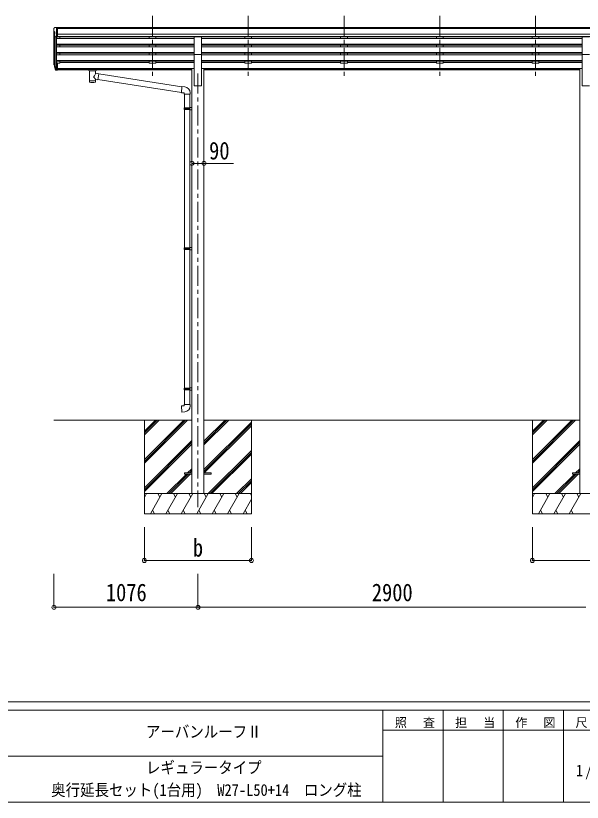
# Model space of a CAD drawing. Units: millimetres at full size, sheet at 1:30; some dimension numbers follow another scale. Extents: x -8432 to 8432, y -5820 to 5820.
# Drawn here: x -42 to 4192, y -5820 to 62 of the extents above; entities that cross this region are included whole.
import ezdxf
from ezdxf.enums import TextEntityAlignment as Align

# ---------------------------------------------------------------- set-up
doc = ezdxf.new("R2010")
doc.units = ezdxf.units.MM
doc.header["$LTSCALE"] = 30
doc.header["$PDMODE"] = 32
doc.header["$PDSIZE"] = 30
doc.linetypes.add('CHAIN1', pattern=[8, 5, -1, 1, -1])
for name, color, linetype, lineweight in [('0-0_0', 7, 'Continuous', 9), ('0-1_本体', 5, 'CHAIN1', 9), ('0-3_ELV2', 4, 'Continuous', 9), ('0-6_OTH_LINE', 6, 'Continuous', 9), ('0-9_OUTLINE', 7, 'Continuous', 9), ('F-0_240', 7, 'Continuous', 9)]:
    doc.layers.add(name, color=color, linetype=linetype, lineweight=lineweight)
doc.styles.add('ＭＳ ゴシック', font='')
doc.styles.get('ＭＳ ゴシック').set_extended_font_data('MS Gothic')

msp = doc.modelspace()

# ---------------------------------------------------------------- linework, layer by layer
at = {"layer": '0-0_0'}
for p, q in [((243.22, -2961.9), (1274.02, -2961.9)), ((919.22, -2961.9), (919.22, -3661.9)), ((919.22, -3256.08), (1213.4, -2961.9)), ((919.22, -3270.22), (1227.54, -2961.9)), ((919.22, -3284.36), (1241.68, -2961.9)), ((919.22, -3072.23), (1029.55, -2961.9)), ((919.22, -3058.09), (1015.41, -2961.9)), ((919.22, -3043.95), (1001.26, -2961.9)), ((1364.42, -2961.9), (4174.02, -2961.9)), ((1364.42, -3147.53), (1550.05, -2961.9)), ((1364.42, -3133.39), (1535.91, -2961.9)), ((1364.42, -3119.25), (1521.76, -2961.9)), ((1364.42, -3331.38), (1719.22, -2976.58)), ((1364.42, -3345.52), (1719.22, -2990.73)), ((1719.22, -2961.9), (1719.22, -3661.9)), ((3819.22, -2961.9), (3819.22, -3661.9)), ((3819.22, -3256.08), (4113.4, -2961.9)), ((3819.22, -3270.22), (4127.54, -2961.9)), ((3819.22, -3284.36), (4141.68, -2961.9)), ((3819.22, -3072.23), (3929.55, -2961.9)), ((3819.22, -3058.09), (3915.41, -2961.9)), ((3819.22, -3043.95), (3901.26, -2961.9)), ((1366.68, -3357.4), (1719.22, -3004.87)), ((919.22, -3468.21), (1274.02, -3113.41)), ((3819.22, -3468.21), (4174.02, -3113.41)), ((919.22, -3482.35), (1274.02, -3127.56)), ((919.22, -3496.5), (1274.02, -3141.7)), ((3819.22, -3482.35), (4174.02, -3127.56)), ((3819.22, -3496.5), (4174.02, -3141.7)), ((1396.03, -3511.9), (1719.22, -3188.71)), ((1410.17, -3511.9), (1719.22, -3202.86)), ((1424.31, -3511.9), (1719.22, -3217)), ((1242.16, -3357.4), (1274.02, -3325.55)), ((1256.3, -3357.4), (1274.02, -3339.69)), ((4142.16, -3357.4), (4174.02, -3325.55)), ((4156.3, -3357.4), (4174.02, -3339.69)), ((1087.66, -3511.9), (1233.16, -3366.4)), ((1101.8, -3511.9), (1247.3, -3366.4)), ((1115.94, -3511.9), (1261.44, -3366.4)), ((1270.44, -3357.4), (1274.02, -3353.83)), ((1608.16, -3511.9), (1719.22, -3400.85)), ((3987.66, -3511.9), (4133.16, -3366.4)), ((4001.8, -3511.9), (4147.3, -3366.4)), ((4015.94, -3511.9), (4161.44, -3366.4)), ((4170.44, -3357.4), (4174.02, -3353.83)), ((1622.3, -3511.9), (1719.22, -3414.99)), ((1636.44, -3511.9), (1719.22, -3429.13)), ((1719.22, -3511.9), (919.22, -3511.9)), ((919.22, -3539.41), (935.1, -3511.9)), ((963.96, -3661.9), (1050.57, -3511.9)), ((1035.57, -3537.88), (1020.57, -3511.9)), ((1079.43, -3661.9), (1166.04, -3511.9)), ((1151.03, -3537.89), (1136.03, -3511.9)), ((1194.9, -3661.9), (1281.51, -3511.9)), ((1266.51, -3537.89), (1251.5, -3511.9)), ((1310.37, -3661.9), (1396.98, -3511.9)), ((1381.98, -3537.88), (1366.97, -3511.9)), ((1425.84, -3661.9), (1512.45, -3511.9)), ((1497.45, -3537.88), (1482.45, -3511.9)), ((1541.31, -3661.9), (1627.92, -3511.9)), ((1597.92, -3511.9), (1612.92, -3537.88)), ((1713.39, -3511.9), (1719.22, -3522)), ((4619.22, -3511.9), (3819.22, -3511.9)), ((3819.22, -3539.41), (3835.1, -3511.9)), ((3863.96, -3661.9), (3950.57, -3511.9)), ((3935.57, -3537.88), (3920.57, -3511.9)), ((3979.43, -3661.9), (4066.04, -3511.9)), ((4051.03, -3537.89), (4036.03, -3511.9)), ((4094.9, -3661.9), (4181.51, -3511.9)), ((4166.51, -3537.89), (4151.5, -3511.9)), ((1656.78, -3661.9), (1719.22, -3553.77)), ((978.96, -3635.92), (993.96, -3661.9)), ((1094.43, -3635.92), (1109.43, -3661.9)), ((1209.9, -3635.92), (1224.9, -3661.9)), ((1325.37, -3635.92), (1340.37, -3661.9)), ((1440.84, -3635.92), (1455.84, -3661.9)), ((1556.31, -3635.92), (1571.31, -3661.9)), ((1671.78, -3635.92), (1686.78, -3661.9)), ((3878.96, -3635.92), (3893.96, -3661.9)), ((3994.43, -3635.92), (4009.43, -3661.9)), ((4109.9, -3635.92), (4124.9, -3661.9)), ((919.22, -3661.9), (1719.22, -3661.9)), ((3819.22, -3661.9), (4619.22, -3661.9))]:
    msp.add_line(p, q, dxfattribs=at)
at = {"layer": '0-1_本体'}
for p, q in [((979.22, 62.5), (979.22, -415.02)), ((1695.22, 62.5), (1695.22, -415.02)), ((2411.22, 62.5), (2411.22, -415.02)), ((3127.22, 62.5), (3127.22, -415.02)), ((3843.22, 62.5), (3843.22, -415.02)), ((1319.22, -368.34), (1319.22, -3611.9))]:
    msp.add_line(p, q, dxfattribs=at)
at = {"layer": '0-3_ELV2'}
for p, q in [((241.22, -34.39), (241.22, -35.02)), ((243.22, -55.6), (243.22, -290.26)), ((243.75, -56.21), (249.07, -59.28)), ((248.13, -25.59), (244.06, -31.4)), ((251.22, -25.02), (248.88, -25.17)), ((251.22, -25.02), (269.72, -25.02)), ((263.22, -98.01), (263.22, -25.02)), ((269.72, -25.02), (279.72, -25.11)), ((269.72, -97.01), (269.72, -25.02)), ((5258.72, -26.63), (269.72, -26.63)), ((5258.72, -31.84), (269.72, -31.84)), ((279.72, -26.63), (279.72, -25.11)), ((255.59, -96.19), (246.59, -80.6)), ((248.19, -83.37), (248.19, -316.97)), ((249.22, -59.54), (249.22, -75.81)), ((257.22, -97.53), (257.21, -335.4)), ((263.22, -98.01), (258.01, -97.69)), ((269.72, -97.01), (263.22, -97.01)), ((263.22, -98.01), (263.22, -290.63)), ((1291.72, -108.98), (263.22, -108.98)), ((5268.72, -75.37), (269.72, -75.37)), ((5268.72, -93.23), (269.72, -93.23)), ((1291.72, -96.47), (269.72, -96.47)), ((288.22, -96.47), (288.22, -108.98)), ((954.22, -96.47), (954.22, -108.98)), ((1004.22, -96.47), (1004.22, -108.88)), ((1291.72, -227.45), (1291.72, -95.65)), ((1291.72, -95.65), (1346.72, -95.65)), ((1346.72, -227.45), (1346.72, -95.65)), ((4191.72, -96.47), (1346.72, -96.47)), ((4191.72, -108.98), (1346.72, -108.98)), ((1670.22, -96.47), (1670.22, -108.98)), ((1720.22, -96.47), (1720.22, -108.88)), ((2386.22, -96.47), (2386.22, -108.98)), ((2436.22, -96.47), (2436.22, -108.88)), ((3102.22, -96.47), (3102.22, -108.98)), ((3152.22, -96.47), (3152.22, -108.88)), ((3818.22, -96.47), (3818.22, -108.98)), ((3868.22, -96.47), (3868.22, -108.88)), ((4191.72, -227.45), (4191.72, -95.65)), ((4191.72, -95.65), (4246.72, -95.65)), ((1291.72, -150.86), (263.22, -150.86)), ((1291.72, -152.36), (263.22, -152.36)), ((1291.72, -156.67), (263.22, -156.67)), ((1291.72, -169.53), (263.22, -169.53)), ((288.22, -156.67), (288.22, -169.53)), ((954.22, -156.67), (954.22, -169.53)), ((1004.22, -156.67), (1004.22, -169.53)), ((4191.72, -150.86), (1346.72, -150.86)), ((4191.72, -152.36), (1346.72, -152.36)), ((4191.72, -156.67), (1346.72, -156.67)), ((4191.72, -169.53), (1346.72, -169.53)), ((1670.22, -156.67), (1670.22, -169.53)), ((1720.22, -156.67), (1720.22, -169.53)), ((2386.22, -156.67), (2386.22, -169.53)), ((2436.22, -156.67), (2436.22, -169.53)), ((3102.22, -156.67), (3102.22, -169.53)), ((3152.22, -156.67), (3152.22, -169.53)), ((3818.22, -156.67), (3818.22, -169.53)), ((3868.22, -156.67), (3868.22, -169.53)), ((1291.72, -211.41), (263.22, -211.41)), ((1291.72, -212.9), (263.22, -212.9)), ((1291.72, -217.22), (263.22, -217.22)), ((1291.72, -230.08), (263.22, -230.08)), ((288.22, -217.22), (288.22, -230.08)), ((954.22, -217.22), (954.22, -229.98)), ((1004.22, -217.22), (1004.22, -230.08)), ((1291.72, -227.45), (1291.72, -461.9)), ((1291.72, -227.45), (1346.72, -227.45)), ((4191.72, -211.41), (1346.72, -211.41)), ((4191.72, -212.9), (1346.72, -212.9)), ((4191.72, -217.22), (1346.72, -217.22)), ((1346.72, -227.45), (1346.72, -461.9)), ((4191.72, -230.08), (1346.72, -230.08)), ((1670.22, -217.22), (1670.22, -229.98)), ((1720.22, -217.22), (1720.22, -230.08)), ((2386.22, -217.22), (2386.22, -229.98)), ((2436.22, -217.22), (2436.22, -230.08)), ((3102.22, -217.22), (3102.22, -229.98)), ((3152.22, -217.22), (3152.22, -230.08)), ((3818.22, -217.22), (3818.22, -229.98)), ((3868.22, -217.22), (3868.22, -230.08)), ((4191.72, -227.45), (4191.72, -461.9)), ((4191.72, -227.45), (4246.72, -227.45)), ((1291.72, -271.96), (263.22, -271.96)), ((1291.72, -273.45), (263.22, -273.45)), ((1291.72, -277.77), (263.22, -277.77)), ((263.22, -290.63), (263.22, -345.4)), ((269.72, -290.63), (263.22, -290.63)), ((269.72, -290.63), (269.72, -344.66)), ((288.22, -291.26), (269.72, -291.26)), ((288.22, -277.77), (288.22, -291.26)), ((288.22, -286.32), (954.22, -286.32)), ((954.22, -277.77), (954.22, -291.26)), ((1004.22, -291.26), (954.22, -291.26)), ((1004.22, -277.77), (1004.22, -291.26)), ((1291.72, -286.32), (1004.22, -286.32)), ((4191.72, -271.96), (1346.72, -271.96)), ((4191.72, -273.45), (1346.72, -273.45)), ((4191.72, -277.77), (1346.72, -277.77)), ((1670.22, -286.32), (1346.72, -286.32)), ((1670.22, -277.77), (1670.22, -291.26)), ((1720.22, -291.26), (1670.22, -291.26)), ((1720.22, -277.77), (1720.22, -291.26)), ((2386.22, -286.32), (1720.22, -286.32)), ((2386.22, -277.77), (2386.22, -291.26)), ((2436.22, -291.26), (2386.22, -291.26)), ((2436.22, -277.77), (2436.22, -291.26)), ((3102.22, -286.32), (2436.22, -286.32)), ((3102.22, -277.77), (3102.22, -291.26)), ((3152.22, -291.26), (3102.22, -291.26)), ((3152.22, -277.77), (3152.22, -291.26)), ((3818.22, -286.32), (3152.22, -286.32)), ((3818.22, -277.77), (3818.22, -291.26)), ((3868.22, -291.26), (3818.22, -291.26)), ((3868.22, -277.77), (3868.22, -291.26)), ((4191.72, -286.32), (3868.22, -286.32)), ((244.31, -304.82), (248.19, -312.77)), ((244.91, -303.44), (248.19, -310.5)), ((246.63, -316.09), (246.96, -320.5)), ((246.96, -320.5), (255.77, -344.04)), ((247.58, -319.93), (255.77, -336.11)), ((256.78, -334.98), (249.03, -319.58)), ((263.22, -335.66), (258.08, -335.66)), ((263.22, -337.47), (258.37, -337.47)), ((263.22, -345.4), (258.37, -345.4)), ((269.72, -330.76), (263.22, -330.76)), ((269.72, -335.64), (263.22, -335.64)), ((269.72, -344.66), (263.22, -344.66)), ((1274.02, -333.33), (269.72, -333.33)), ((1274.02, -334.73), (269.72, -334.73)), ((503.72, -342.42), (269.72, -342.42)), ((1274.02, -342.42), (557.72, -342.42)), ((1274.02, -332.9), (1274.02, -3511.9)), ((1274.02, -332.9), (1291.72, -332.9)), ((1364.42, -332.9), (1346.72, -332.9)), ((1364.42, -332.9), (1364.42, -3511.9)), ((4174.02, -333.33), (1364.42, -333.33)), ((4174.02, -334.73), (1364.42, -334.73)), ((4174.02, -342.42), (1364.42, -342.42)), ((4174.02, -332.9), (4174.02, -3511.91)), ((4174.02, -332.9), (4191.72, -332.9)), ((1291.72, -461.9), (1346.72, -461.9)), ((4191.72, -461.9), (4246.72, -461.9)), ((1219.22, -3357.4), (1219.22, -3366.4)), ((1219.22, -3357.4), (1274.02, -3357.4)), ((1219.22, -3366.4), (1274.02, -3366.4)), ((1364.42, -3357.4), (1419.22, -3357.4)), ((1364.42, -3366.4), (1419.22, -3366.4)), ((1419.22, -3357.4), (1419.22, -3366.4)), ((4119.22, -3357.4), (4119.22, -3366.4)), ((4119.22, -3357.4), (4174.02, -3357.4)), ((4119.22, -3366.4), (4174.02, -3366.4))]:
    msp.add_line(p, q, dxfattribs=at)
for centre, radius, start, end in [((244.22, -34.39), 3, 93, 180), ((443.22, -35.02), 202, 180, 184.94904), ((248.12, -51.84), 6.18, 185.7035, 224.99897), ((248.95, -26.16), 1, 93.5, 145), ((249.19, -79.1), 3, 94.7167, 210), ((248.92, -75.81), 0.3, 274.7167, 0), ((248.92, -59.54), 0.3, 0, 60), ((258.19, -94.69), 3, 210, 266.5), ((272.4, -295.7), 29.53, 186.50806, 197.98144), ((273.8, -293.94), 30.41, 187.1552, 198.19734)]:
    msp.add_arc(centre, radius, start, end, dxfattribs=at)
for centre, major_axis, ratio, start_param, end_param in [((331.87, -296.13), (-89.06, 1.43), 0.57596, 6.1962358, 6.3678173), ((331.08, -289.46), (87.93, 4.42), 0.541684, 3.0659337, 3.2228513), ((247.93, -316.09), (1.3, 0), 0.90356, 1.3700892, 3.347195), ((333.85, -299.9), (-89.07, 0), 0.90356, 0.2056023, 0.2515348), ((333.14, -296.04), (-88.05, 0), 0.90356, 0.2662965, 0.3003836), ((258.37, -334.76), (-3, 0), 0.90356, 0.5235988, 1.5707963), ((258.37, -342.69), (3, 0), 0.90356, 3.6651914, 4.712389), ((258.08, -334.3), (-1.5, 0), 0.90356, 0.5235988, 1.5707963)]:
    msp.add_ellipse(centre, major_axis=major_axis, ratio=ratio, start_param=start_param, end_param=end_param, dxfattribs=at)
at = {"layer": '0-6_OTH_LINE'}
for p, q in [((1274.02, -1041.46), (1364.42, -1041.46)), ((919.22, -4011.9), (919.22, -3761.92)), ((1719.22, -4011.9), (1719.22, -3761.92)), ((3819.22, -4011.9), (3819.22, -3761.92)), ((919.22, -4011.9), (1719.22, -4011.9)), ((3819.22, -4011.9), (4619.22, -4011.9)), ((243.22, -4361.9), (243.22, -4111.9)), ((1319.22, -4361.9), (1319.22, -4111.9)), ((243.22, -4361.9), (1319.22, -4361.9)), ((1319.22, -4361.9), (4219.22, -4361.9))]:
    msp.add_line(p, q, dxfattribs=at)
at = {"layer": '0-6_OTH_LINE', "lineweight": 18}
msp.add_line((1364.42, -1041.46), (1586.36, -1041.46), dxfattribs=at)
at = {"layer": '0-6_OTH_LINE'}
for p in [(1274.02, -1041.46), (1364.42, -1041.46), (919.22, -4011.9), (1719.22, -4011.9), (3819.22, -4011.9), (243.22, -4361.9), (1319.22, -4361.9)]:
    msp.add_point(p, dxfattribs=at)
at = {"layer": '0-9_OUTLINE'}
for p, q in [((487.22, -335.5), (487.22, -341.26)), ((489.22, -334.84), (572.22, -334.84)), ((489.22, -337.02), (572.22, -337.02)), ((489.22, -341.93), (503.72, -341.93)), ((503.72, -347.57), (503.72, -341.02)), ((507.82, -348.49), (507.8, -433.93)), ((553.62, -367.24), (553.62, -348.49)), ((557.72, -347.57), (557.72, -341.02)), ((557.72, -341.93), (572.22, -341.93)), ((574.22, -335.5), (574.22, -341.26)), ((578.84, -371.14), (553.61, -367.23)), ((578.84, -371.14), (571.81, -416.4)), ((1199.83, -469.54), (578.52, -373.16)), ((553.63, -433.93), (553.61, -413.26)), ((553.61, -413.58), (571.81, -416.4)), ((1196.16, -511.48), (572.08, -414.66)), ((1220.83, -469.5), (1199.99, -467.68)), ((1215.91, -525.25), (1261.91, -525.25)), ((1218.02, -525.25), (1218.02, -625.97)), ((1260.02, -525.25), (1260.02, -623.41)), ((1261.91, -525.25), (1261.91, -514.33)), ((1216.02, -627.97), (1217.02, -625.97)), ((1216.02, -627.97), (1260.02, -627.97)), ((1216.02, -627.97), (1216.02, -635.97)), ((1216.02, -635.97), (1260.02, -635.97)), ((1216.02, -635.97), (1217.02, -637.97)), ((1217.02, -625.97), (1260.02, -625.97)), ((1217.02, -637.97), (1260.02, -637.97)), ((1218.02, -637.97), (1218.02, -1674.16)), ((1255.54, -627.97), (1255.11, -625.97)), ((1258.02, -623.47), (1274.02, -623)), ((1258.02, -625.47), (1258.02, -623.47)), ((1258.02, -625.47), (1260.02, -625.47)), ((1258.02, -640.47), (1258.02, -638.47)), ((1258.02, -640.47), (1274.02, -640.94)), ((1260.02, -640.53), (1260.02, -1671.6)), ((1274.02, -623), (1274.02, -640.94)), ((1216.02, -1676.16), (1217.02, -1674.16)), ((1216.02, -1676.16), (1260.02, -1676.16)), ((1216.02, -1676.16), (1216.02, -1684.16)), ((1216.02, -1684.16), (1260.02, -1684.16)), ((1216.02, -1684.16), (1217.02, -1686.16)), ((1217.02, -1674.16), (1260.02, -1674.16)), ((1217.02, -1686.16), (1260.02, -1686.16)), ((1218.02, -1686.16), (1218.02, -2722.35)), ((1255.54, -1676.16), (1255.11, -1674.16)), ((1258.02, -1671.66), (1274.02, -1671.19)), ((1258.02, -1673.66), (1258.02, -1671.66)), ((1258.02, -1673.66), (1260.02, -1673.66)), ((1258.02, -1688.66), (1258.02, -1686.66)), ((1258.02, -1688.66), (1274.02, -1689.13)), ((1260.02, -1688.72), (1260.02, -2719.79)), ((1274.02, -1671.19), (1274.02, -1689.13)), ((1216.02, -2724.35), (1217.02, -2722.35)), ((1216.02, -2724.35), (1260.02, -2724.35)), ((1216.02, -2724.35), (1216.02, -2732.35)), ((1216.02, -2732.35), (1260.02, -2732.35)), ((1216.02, -2732.35), (1217.02, -2734.35)), ((1217.02, -2722.35), (1260.02, -2722.35)), ((1217.02, -2734.35), (1260.02, -2734.35)), ((1218.02, -2734.35), (1218.02, -2844.35)), ((1255.54, -2724.35), (1255.11, -2722.35)), ((1258.02, -2719.85), (1274.02, -2719.38)), ((1258.02, -2721.85), (1258.02, -2719.85)), ((1258.02, -2721.85), (1260.02, -2721.85)), ((1258.02, -2736.85), (1258.02, -2734.85)), ((1258.02, -2736.85), (1274.02, -2737.32)), ((1260.02, -2736.91), (1260.02, -2844.35)), ((1274.02, -2719.38), (1274.02, -2737.32)), ((1216.02, -2844.35), (1262.02, -2844.35)), ((1216.02, -2854.35), (1216.02, -2844.35)), ((1262.02, -2844.35), (1262.02, -2855.26))]:
    msp.add_line(p, q, dxfattribs=at)
for points in [[(487.22, -335.5), (487.26, -335.31), (487.34, -335.17), (487.44, -335.08), (487.54, -335.02), (487.66, -334.97), (487.95, -334.91), (488.44, -334.86), (488.98, -334.84), (489.22, -334.84)], [(487.22, -341.26), (487.26, -341.46), (487.34, -341.6), (487.44, -341.69), (487.54, -341.75), (487.66, -341.8), (487.95, -341.86), (488.44, -341.9), (488.98, -341.92), (489.22, -341.93)], [(572.22, -334.84), (572.57, -334.84), (573.1, -334.87), (573.55, -334.92), (573.85, -335), (574.02, -335.1), (574.14, -335.24), (574.21, -335.42), (574.22, -335.5)], [(572.22, -341.93), (572.57, -341.92), (573.1, -341.9), (573.55, -341.85), (573.85, -341.77), (574.02, -341.67), (574.14, -341.53), (574.21, -341.35), (574.22, -341.26)], [(1199.99, -467.68), (1195.98, -513.51), (1215.91, -515.25), (1215.91, -525.25)], [(1255.54, -627.97), (1255.54, -635.97), (1255.11, -637.97)], [(1258.02, -638.47), (1260.02, -638.47), (1260.02, -625.47)], [(1255.54, -1676.16), (1255.54, -1684.16), (1255.11, -1686.16)], [(1258.02, -1686.66), (1260.02, -1686.66), (1260.02, -1673.66)], [(1255.54, -2724.35), (1255.54, -2732.35), (1255.11, -2734.35)], [(1258.02, -2734.85), (1260.02, -2734.85), (1260.02, -2721.85)], [(1220.94, -2900.09), (1200.1, -2901.91), (1196.09, -2856.09), (1216.02, -2854.35)]]:
    msp.add_lwpolyline(points, dxfattribs=at)
for centre, start, end in [((1216.91, -514.33), 0, 85), ((1217.02, -2855.26), 275, 0)]:
    msp.add_arc(centre, 45, start, end, dxfattribs=at)
for centre, major_axis, ratio, start_param, end_param in [((489.22, -337.24), (2, 0), 0.109601, 3.1415927, 4.712389), ((530.72, -347.49), (27.06, 0), 0.069685, 3.1415927, 6.2831853), ((530.72, -341.02), (27, 0), 0.070066, 6.2831853, 9.424778), ((541.72, -345.01), (16, 0), 0.361356, 6.2636979, 6.2831853), ((572.22, -337.24), (2, 0), 0.109601, 4.712389, 6.2831853), ((530.71, -393.77), (-22.81, -26.62), 0.234429, 1.6855472, 3.1268519), ((533.27, -391.12), (20.32, -22.25), 0.045535, 0.0389954, 1.3075346), ((530.72, -433.93), (22.92, 0), 0.101955, 3.1415499, 6.2833984), ((530.72, -421.49), (22.91, 0), 0.122865, 3.1415927, 6.2831853)]:
    msp.add_ellipse(centre, major_axis=major_axis, ratio=ratio, start_param=start_param, end_param=end_param, dxfattribs=at)
at = {"layer": 'F-0_240', "color": 5}
for p, q in [((-8432.06, -5070), (8007.94, -5070)), ((-8432.06, -5130), (5341.19, -5130)), ((2701.18, -5130), (2701.18, -5820)), ((3151.18, -5130), (3151.18, -5820)), ((3601.18, -5130), (3601.18, -5820)), ((4051.18, -5130), (4051.18, -5820)), ((2701.18, -5280), (4501.18, -5280)), ((-3448.82, -5475), (2701.18, -5475)), ((-8432.06, -5820), (8007.94, -5820))]:
    msp.add_line(p, q, dxfattribs=at)

# ---------------------------------------------------------------- texts
at = {"layer": '0-6_OTH_LINE', "color": 7, "style": 'ＭＳ ゴシック', "width": 0.85}
for s, p in [('90', (1402.92, -1052.03)), ('b', (1281.72, -4021.9)), ('1076', (631.22, -4355.9)), ('2900', (2619.22, -4355.9))]:
    msp.add_text(s, height=132, dxfattribs=at).set_placement(p, align=Align.BOTTOM_LEFT)
at = {"layer": 'F-0_240', "style": 'ＭＳ ゴシック', "width": 0.9}
for s, p in [('アーバンルーフⅡ', (931.18, -5362.5)), ('レギュラータイプ', (931.18, -5630.88)), ('奥行延長セット(1台用)\u3000W27-L50+14\u3000ロング柱', (222.43, -5798.5))]:
    msp.add_text(s, height=87.98, dxfattribs=at).set_placement(p, align=Align.BOTTOM_LEFT)
at = {"layer": 'F-0_240', "attachment_point": 7, "style": 'ＭＳ ゴシック'}
for s, insert, char_height in [('\\T1.17;照\u3000査', (2791.19, -5265), 65.98), ('\\T1.17;担\u3000当', (3241.19, -5265), 65.98), ('\\T1.17;作\u3000図', (3691.18, -5265), 65.98), ('\\T1.17;尺\u3000度', (4141.19, -5265), 65.98), ('\\T1.28;\\W0.9;1/30', (4144.93, -5647.5), 87.98)]:
    msp.add_mtext(s, dxfattribs=dict(at, insert=insert, char_height=char_height))

doc.saveas('drawing.dxf')
